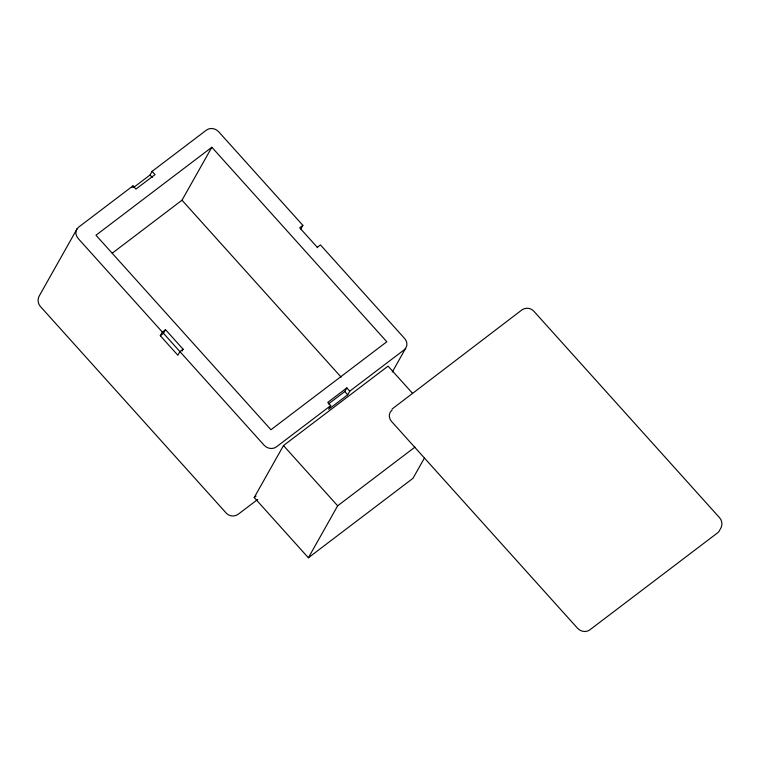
<?xml version="1.0" encoding="UTF-8"?>
<svg xmlns="http://www.w3.org/2000/svg" width="760" height="760" viewBox="0 0 760 760"><rect width="100%" height="100%" fill="white"/><g stroke="black" fill="none" stroke-linecap="round" stroke-linejoin="round"><path stroke-width="1.14" d="M720.433 528.856C722.674 525.502 722.351 520.837 719.653 517.817L533.691 311.049C530.793 307.809 525.549 307.344 522.034 309.814L392.046 409.06M77.206 228.598L39.567 295.383C37.325 298.747 37.648 303.411 40.346 306.423L226.309 513.2C229.207 516.439 234.45 516.904 237.965 514.434L257.706 499.443M131.993 187.653L133.019 185.839L135.945 189.097L155.021 174.61L152.095 171.351L206.464 130.074A8.882 7.847 29.4 0 1 218.68 131.755L302.879 225.368L300.827 229.007M133.693 187.406L150.043 174.99L152.095 171.351M112.299 253.137L182.001 200.203L211.85 147.24L386.802 341.772L270.949 429.751L95.988 235.22L211.85 147.24M183.093 349.21L179.92 351.623L177.868 355.252L160.303 335.72L162.345 332.082L165.528 329.669L183.093 349.21L182.077 351.025M160.303 335.72L163.476 333.308L165.528 329.669M424.46 457.957L412.974 478.334L308.38 557.774L254.201 497.534L283.48 445.569L388.075 366.13L412.423 393.195M349.771 391.153L346.845 387.894L327.769 402.382L330.695 405.64L328.652 409.269L347.728 394.782L349.771 391.153L404.139 349.866A8.882 7.847 29.4 0 0 404.643 338.523L320.445 244.91L317.272 247.323M328.444 403.949L344.802 391.533L346.845 387.894M392.274 372.029L405.593 348.394M308.38 557.774L337.659 505.808L414.931 447.127M133.019 185.839L78.651 227.126A8.882 7.847 29.4 0 0 78.147 238.469L162.345 332.082M302.879 225.368L299.697 227.781L317.632 247.694M330.695 405.64L276.336 446.918A8.882 7.847 29.4 0 1 264.119 445.236L163.476 333.308M254.201 497.534L256.082 496.1M182.001 200.203L341.126 377.131M150.043 174.99L152.247 177.431M344.802 391.533L347.728 394.782M283.48 445.569L337.659 505.808M719.948 529.587A8.882 7.847 29.4 0 1 717.554 532.874L589.741 629.926A8.882 7.847 29.4 0 1 577.524 628.244L391.562 421.477A8.882 7.847 29.4 0 1 392.055 410.134"/></g></svg>
